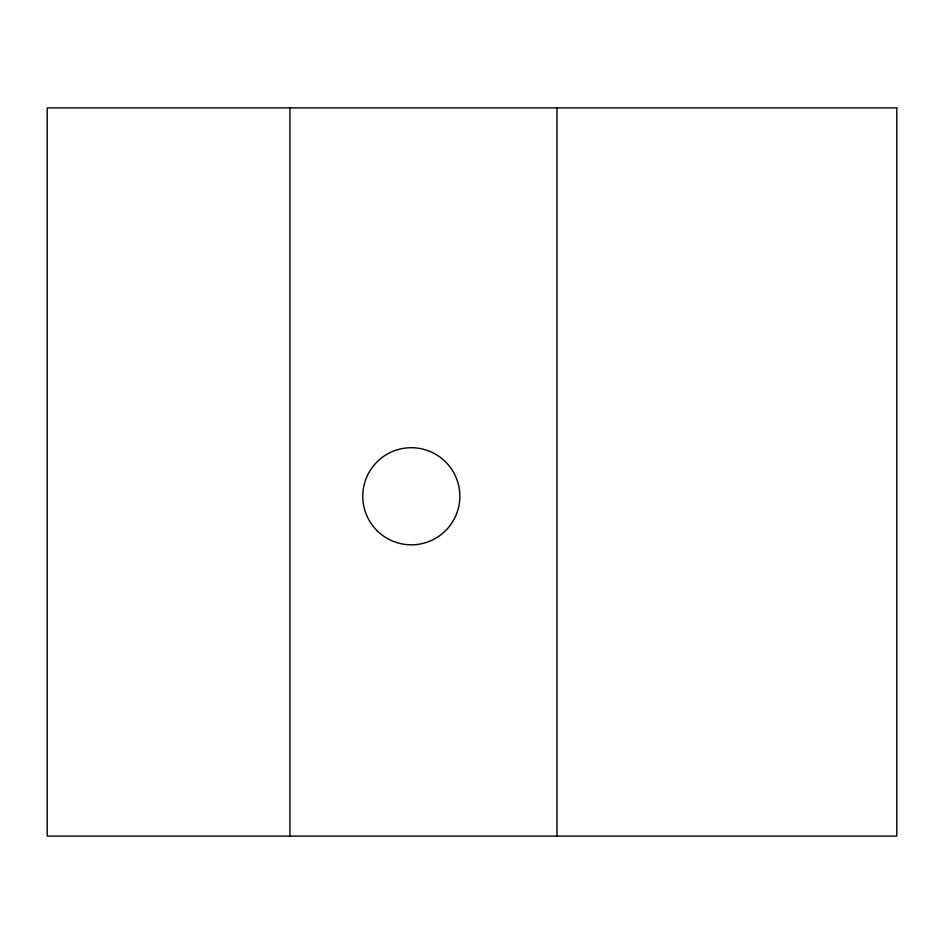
<?xml version="1.0" encoding="UTF-8"?>
<svg xmlns="http://www.w3.org/2000/svg" width="944" height="944" viewBox="0 0 944 944"><rect width="100%" height="100%" fill="white"/><g stroke="black" fill="none" stroke-linecap="round" stroke-linejoin="round"><path stroke-width="1.42" d="M556.96 107.887L556.96 836.113M289.938 107.887L289.938 836.113M896.8 107.887L47.2 107.887L47.2 836.113L896.8 836.113L896.8 107.887M376.986 530.599A48.545 48.545 0 0 0 458.206 508.84A48.545 48.545 0 0 0 398.746 449.379A48.545 48.545 0 0 0 376.986 530.599"/></g></svg>
